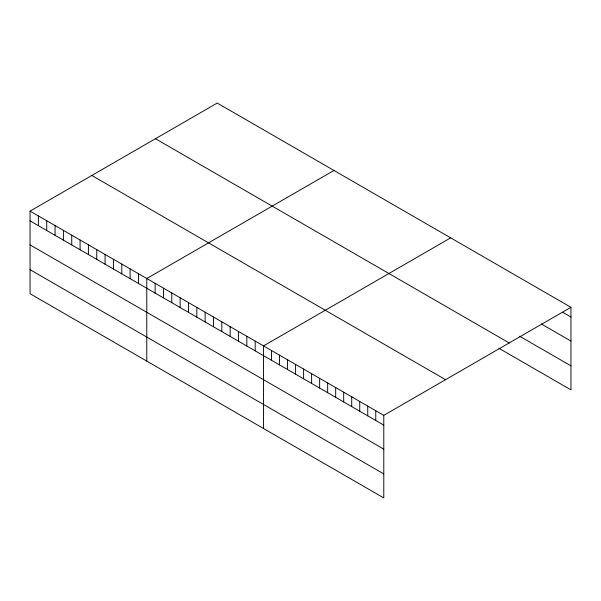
<?xml version="1.0" encoding="UTF-8"?>
<svg xmlns="http://www.w3.org/2000/svg" width="601" height="601" viewBox="0 0 601 601"><rect width="100%" height="100%" fill="white"/><g stroke="black" fill="none" stroke-linecap="round" stroke-linejoin="round"><path stroke-width="0.9" d="M30.05 211.124L383.784 415.351L383.784 497.936L30.05 293.709L30.05 211.124L217.216 103.064L570.95 307.291L570.95 389.876L498.785 348.212M333.953 170.459L146.779 278.518L146.779 361.103M450.682 237.853L263.516 345.913L263.516 428.498M383.784 415.351L570.95 307.291M562.934 312.407L570.95 317.035M541.283 323.947L570.95 341.075M519.632 336.214L570.95 365.836M155.456 138.726L509.182 342.946M91.818 175.462L445.544 379.689M30.05 220.867L383.784 425.095M30.05 244.907L383.784 449.135M30.05 269.676L383.784 473.896M375.768 410.716L375.768 420.467M367.744 406.088L367.744 415.832M359.729 401.46L359.729 411.204M351.713 396.833L351.713 406.577M343.689 392.205L343.689 401.949M335.674 387.57L335.674 397.321M327.658 382.942L327.658 392.686M319.642 378.314L319.642 388.058M311.618 373.687L311.618 383.43M303.603 369.059L303.603 378.803M295.587 364.431L295.587 374.175M287.563 359.796L287.563 369.547M279.548 355.168L279.548 364.912M271.532 350.541L271.532 360.284M255.177 341.098L255.177 350.841M246.838 336.282L246.838 346.026M238.499 331.467L238.499 341.218M230.16 326.659L230.16 336.402M221.822 321.843L221.822 331.587M213.483 317.027L213.483 326.771M205.144 312.212L205.144 321.956M196.812 307.404L196.812 317.148M188.474 302.588L188.474 312.332M180.135 297.773L180.135 307.517M171.796 292.957L171.796 302.701M163.457 288.142L163.457 297.893M155.118 283.334L155.118 293.078M138.44 273.703L138.44 283.447M130.109 268.887L130.109 278.631M121.77 264.072L121.77 273.823M113.431 259.264L113.431 269.008M105.092 254.448L105.092 264.192M96.753 249.633L96.753 259.377M88.415 244.817L88.415 254.569M80.076 240.009L80.076 249.753M71.737 235.194L71.737 244.938M63.406 230.378L63.406 240.122M55.067 225.563L55.067 235.307M46.728 220.747L46.728 230.499M38.389 215.939L38.389 225.683"/></g></svg>
